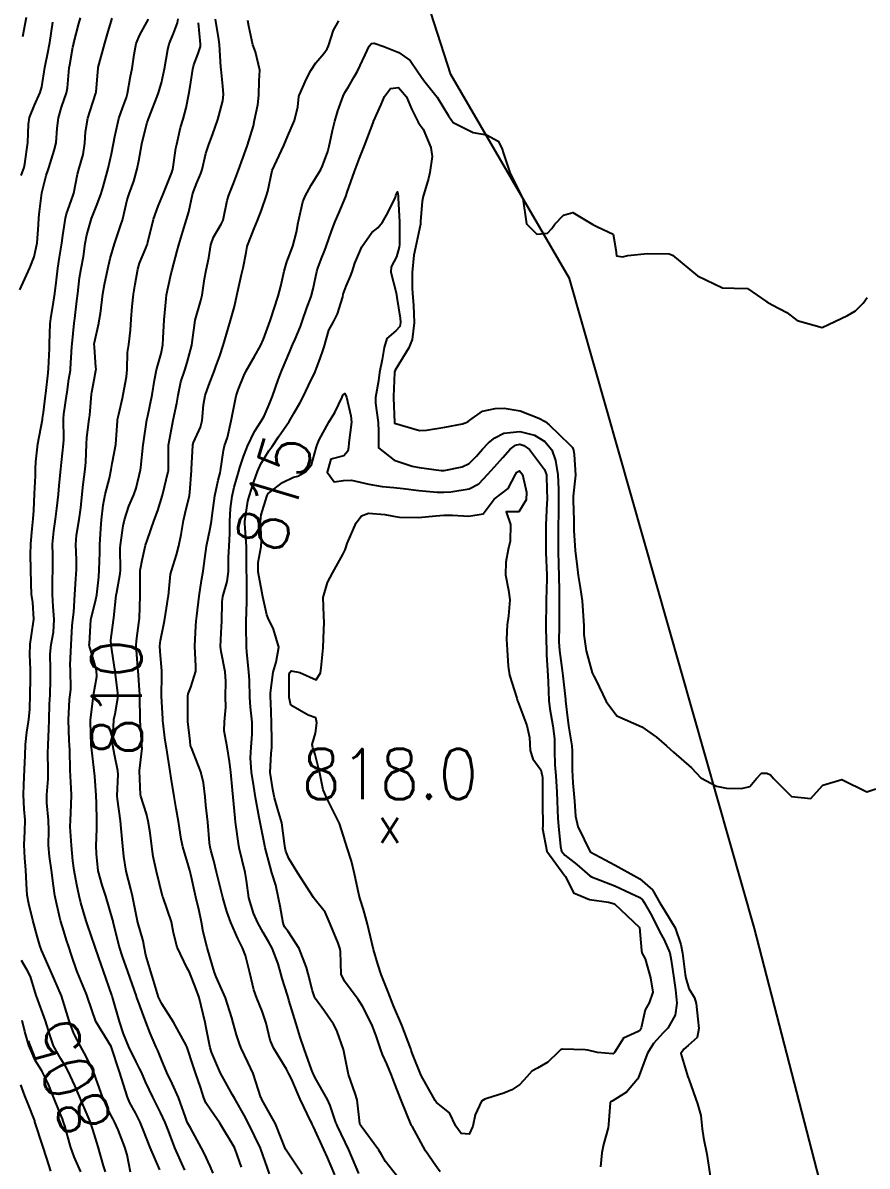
# Model space of a CAD drawing. Header units: metres. Extents: x 307586 to 320046, y 7427249 to 7434250.
# Drawn here: x 319300.3 to 319367.6, y 7427886.4 to 7427977.6 of the extents above; entities that cross this region are included whole.
import ezdxf
from ezdxf.enums import TextEntityAlignment as Align

# ---------------------------------------------------------------- set-up
doc = ezdxf.new("R2010")
doc.units = ezdxf.units.M
doc.header["$MEASUREMENT"] = 0
for name, color, linetype in [('Cotas', 45, 'Continuous'), ('Curvas de Nivel 1m', 11, 'Continuous'), ('Curvas de Nivel 5m', 15, 'Continuous'), ('Pontos Cotados', 45, 'Continuous'), ('Vias Secundárias', 230, 'Continuous')]:
    doc.layers.add(name, color=color, linetype=linetype)
doc.styles.add('Style-STANDARD', font='STANDARD.shx')

# ---------------------------------------------------------------- blocks, each defined once
blk = doc.blocks.new('ELVTXT_193')
at = {"layer": 'Pontos Cotados', "linetype": 'Continuous', "style": 'Style-STANDARD'}
for s, height, p in [('818.0', 4, (0, 4)), ('x', 3, (0, 0))]:
    blk.add_text(s, height=height, dxfattribs=at).set_placement(p, align=Align.MIDDLE_CENTER)

msp = doc.modelspace()

# ---------------------------------------------------------------- linework, layer by layer
at = {"layer": 'Curvas de Nivel 1m', "flags": 128}
for points, elevation in [([(319300.197, 7427965.389), (319300.421, 7427966.017), (319300.498, 7427966.307), (319300.732, 7427968.012), (319300.789, 7427969.467), (319300.861, 7427970.011), (319301.258, 7427971), (319301.707, 7427971.998), (319301.831, 7427972.445), (319302.076, 7427973.993), (319302.315, 7427975.172), (319302.464, 7427975.846), (319302.487, 7427975.988), (319302.707, 7427977.618)], 804), ([(319300.327, 7427976.46), (319300.617, 7427978.016)], 803), ([(319308.921, 7427885.895), (319308.635, 7427887.278), (319308.463, 7427887.902), (319307.918, 7427889.276), (319307.635, 7427889.915), (319307.52, 7427890.141), (319307.299, 7427890.569), (319306.687, 7427891.926), (319306.308, 7427892.951), (319305.96, 7427893.934), (319305.355, 7427895.191), (319305.089, 7427895.673), (319304.929, 7427895.947), (319304.385, 7427896.967), (319304.011, 7427897.961), (319303.413, 7427899.97), (319302.543, 7427901.979), (319301.826, 7427903.618), (319301.686, 7427903.988), (319301.47, 7427904.727), (319301.192, 7427905.708), (319301.114, 7427905.996), (319300.796, 7427907.3), (319300.665, 7427908.003), (319300.615, 7427908.905), (319300.569, 7427910.004), (319300.481, 7427910.945), (319300.428, 7427912.007), (319300.474, 7427913.102), (319300.5, 7427914.006), (319300.437, 7427914.853), (319300.381, 7427916.008), (319300.399, 7427916.797), (319300.447, 7427918.008), (319300.505, 7427919.142), (319300.549, 7427920.007), (319300.651, 7427920.993), (319300.798, 7427922.003), (319300.873, 7427922.814), (319300.921, 7427924.002), (319300.946, 7427925.232), (319300.934, 7427926.002), (319300.889, 7427927.157), (319300.911, 7427928.002), (319301.024, 7427928.731), (319301.214, 7427929.998), (319301.12, 7427931.333), (319301.029, 7427932.001), (319300.981, 7427932.826), (319300.951, 7427934.003), (319300.938, 7427935.108), (319300.967, 7427936.003), (319301.064, 7427937.211), (319301.139, 7427938.001), (319301.199, 7427938.674), (319301.267, 7427939.999), (319301.332, 7427941.423), (319301.345, 7427941.999), (319301.362, 7427942.558), (319301.526, 7427943.996), (319301.885, 7427945.914), (319301.897, 7427945.991), (319301.968, 7427946.482), (319302.143, 7427947.827), (319302.163, 7427947.988), (319302.348, 7427949.646), (319302.375, 7427949.986), (319302.442, 7427951.573), (319302.452, 7427951.986), (319302.501, 7427953.541), (319302.545, 7427953.985), (319302.772, 7427955.287), (319302.873, 7427955.982), (319303.003, 7427957.072), (319303.107, 7427957.98), (319303.239, 7427958.856), (319303.431, 7427959.977), (319303.524, 7427960.591), (319303.723, 7427961.974), (319303.802, 7427962.33), (319304.174, 7427963.347), (319304.342, 7427963.807), (319304.387, 7427963.968), (319304.684, 7427965.479), (319304.81, 7427965.964), (319305.124, 7427967.05), (319305.27, 7427967.96), (319305.329, 7427968.866), (319305.507, 7427969.957), (319305.683, 7427970.531), (319306.143, 7427971.951), (319306.163, 7427972.062), (319306.298, 7427973.629), (319306.329, 7427973.923), (319306.329, 7427973.95), (319306.337, 7427973.984), (319306.86, 7427975.942), (319307.07, 7427976.679), (319307.451, 7427977.933)], 806), ([(319311.245, 7427886.089), (319310.484, 7427887.878), (319309.948, 7427889.218), (319309.673, 7427889.886), (319309.3, 7427890.634), (319308.856, 7427891.445), (319308.658, 7427891.9), (319308.347, 7427892.885), (319308.022, 7427893.913), (319307.363, 7427895.92), (319306.142, 7427897.932), (319305.493, 7427899.858), (319305.468, 7427899.939), (319305.414, 7427900.093), (319304.866, 7427901.387), (319304.633, 7427901.952), (319304.201, 7427903.209), (319303.954, 7427903.963), (319303.832, 7427904.33), (319303.478, 7427905.481), (319303.331, 7427905.972), (319303.271, 7427906.186), (319302.869, 7427907.976), (319302.764, 7427908.728), (319302.614, 7427909.979), (319302.453, 7427911.071), (319302.382, 7427911.982), (319302.397, 7427913.155), (319302.363, 7427913.982), (319302.226, 7427915.354), (319302.23, 7427915.984), (319302.338, 7427917.261), (319302.347, 7427917.983), (319302.331, 7427919.294), (319302.348, 7427919.983), (319302.409, 7427921.239), (319302.418, 7427921.983), (319302.457, 7427923.217), (319302.496, 7427923.982), (319302.53, 7427925.166), (319302.519, 7427925.982), (319302.499, 7427927.218), (319302.581, 7427927.982), (319302.767, 7427928.971), (319302.82, 7427929.98), (319302.755, 7427931.008), (319302.703, 7427931.981), (319302.703, 7427933.087), (319302.724, 7427933.981), (319302.713, 7427935.103), (319302.7, 7427935.981), (319302.786, 7427937.048), (319302.919, 7427937.979), (319303.025, 7427938.829), (319303.159, 7427939.977), (319303.226, 7427940.65), (319303.344, 7427941.976), (319303.398, 7427942.498), (319303.574, 7427943.974), (319303.593, 7427944.327), (319303.581, 7427945.974), (319303.602, 7427946.339), (319303.829, 7427947.972), (319303.85, 7427948.107), (319304.001, 7427949.15), (319304.116, 7427949.865), (319304.127, 7427949.969), (319304.244, 7427951.754), (319304.259, 7427951.968), (319304.426, 7427953.598), (319304.469, 7427953.966), (319304.644, 7427955.398), (319304.699, 7427955.964), (319304.839, 7427957.219), (319304.972, 7427957.961), (319305.157, 7427958.92), (319305.308, 7427959.958), (319305.438, 7427960.659), (319305.806, 7427961.953), (319305.894, 7427962.215), (319306.167, 7427962.885), (319306.478, 7427963.646), (319306.575, 7427963.944), (319306.723, 7427964.477), (319307.121, 7427965.936), (319307.399, 7427967.117), (319307.558, 7427967.93), (319307.661, 7427968.499), (319307.989, 7427969.924), (319308.261, 7427970.742), (319308.591, 7427971.595), (319308.672, 7427971.916), (319308.92, 7427973.288), (319309.045, 7427973.913), (319309.202, 7427975.024), (319309.366, 7427975.91), (319309.647, 7427976.59), (319310.342, 7427977.845)], 807), ([(319313.245, 7427886.059), (319312.455, 7427887.858), (319311.945, 7427889.202), (319311.679, 7427889.866), (319311.301, 7427890.656), (319310.686, 7427891.876), (319310.116, 7427893.104), (319309.779, 7427893.893), (319309.636, 7427894.186), (319309.351, 7427894.714), (319308.783, 7427895.906), (319308.358, 7427896.925), (319308.028, 7427897.914), (319307.469, 7427899.862), (319307.452, 7427899.92), (319307.414, 7427900.033), (319306.758, 7427901.927), (319306.381, 7427902.999), (319306.054, 7427903.934), (319305.48, 7427905.639), (319305.406, 7427905.865), (319305.379, 7427905.942), (319304.943, 7427907.394), (319304.815, 7427907.95), (319304.64, 7427908.829), (319304.42, 7427909.957), (319304.321, 7427910.739), (319304.207, 7427911.96), (319304.105, 7427913.432), (319304.116, 7427913.962), (319304.149, 7427914.522), (319304.2, 7427915.961), (319304.179, 7427916.532), (319304.109, 7427917.963), (319304.067, 7427919.544), (319304.045, 7427919.964), (319304.016, 7427920.324), (319303.957, 7427921.966), (319304.054, 7427923.608), (319304.102, 7427923.964), (319304.153, 7427924.409), (319304.113, 7427925.964), (319304.101, 7427926.339), (319304.17, 7427927.964), (319304.267, 7427929.461), (319304.318, 7427929.962), (319304.386, 7427930.568), (319304.461, 7427931.96), (319304.55, 7427933.22), (319304.608, 7427933.958), (319304.607, 7427934.735), (319304.549, 7427935.959), (319304.604, 7427936.712), (319304.826, 7427937.956), (319304.958, 7427938.873), (319305.048, 7427939.958), (319305.129, 7427940.73), (319305.306, 7427941.956), (319305.359, 7427942.518), (319305.39, 7427943.956), (319305.416, 7427944.488), (319305.612, 7427945.954), (319305.655, 7427946.264), (319305.811, 7427947.952), (319305.829, 7427948.108), (319306, 7427949.088), (319306.139, 7427949.82), (319306.16, 7427949.948), (319306.157, 7427950.09), (319306.03, 7427951.697), (319306.015, 7427951.95), (319306.016, 7427951.967), (319306.035, 7427952.064), (319306.39, 7427953.613), (319306.449, 7427953.944), (319306.51, 7427954.386), (319306.7, 7427955.941), (319306.835, 7427956.683), (319307.107, 7427957.935), (319307.29, 7427958.757), (319307.625, 7427959.928), (319308.148, 7427961.443), (319308.266, 7427961.805), (319308.294, 7427961.919), (319308.647, 7427963.444), (319308.804, 7427963.914), (319309.167, 7427964.936), (319309.432, 7427965.908), (319309.565, 7427966.551), (319309.809, 7427967.904), (319309.881, 7427968.251), (319310.248, 7427969.598), (319310.32, 7427969.83), (319310.342, 7427969.899), (319310.39, 7427970.034), (319311.103, 7427971.888), (319311.391, 7427972.779), (319311.624, 7427973.88), (319311.875, 7427975.434), (319311.986, 7427975.875), (319312.331, 7427976.711), (319312.663, 7427977.543), (319312.718, 7427977.866)], 808), ([(319315.502, 7427885.817), (319315.249, 7427886.396), (319314.8, 7427887.369), (319314.565, 7427887.83), (319313.691, 7427889.44), (319313.466, 7427889.847), (319313.413, 7427889.967), (319313.297, 7427890.289), (319312.73, 7427891.856), (319312.226, 7427892.965), (319311.799, 7427893.865), (319311.354, 7427894.938), (319311.085, 7427895.599), (319310.956, 7427895.876), (319310.472, 7427896.982), (319310.128, 7427897.889), (319309.412, 7427899.843), (319309.393, 7427899.9), (319309.383, 7427899.93), (319308.701, 7427901.907), (319308.264, 7427903.099), (319307.998, 7427903.915), (319307.534, 7427905.868), (319307.522, 7427905.92), (319307.485, 7427906.081), (319306.949, 7427907.926), (319306.647, 7427908.798), (319306.343, 7427909.932), (319306.197, 7427911.283), (319306.185, 7427911.934), (319306.225, 7427913.281), (319306.231, 7427913.934), (319306.207, 7427915.324), (319306.175, 7427915.934), (319306.058, 7427917.496), (319306.026, 7427917.936), (319305.801, 7427919.788), (319305.785, 7427919.939), (319305.73, 7427921.882), (319305.728, 7427921.939), (319305.928, 7427923.709), (319305.967, 7427923.937), (319306.232, 7427925.421), (319306.19, 7427925.935), (319305.739, 7427927.503), (319305.634, 7427927.833), (319305.626, 7427927.942), (319305.632, 7427928.055), (319305.754, 7427929.94), (319305.774, 7427930.067), (319306.154, 7427931.571), (319306.214, 7427931.936), (319306.373, 7427933.376), (319306.424, 7427933.934), (319306.452, 7427935.318), (319306.467, 7427935.934), (319306.548, 7427937.241), (319306.605, 7427937.933), (319306.727, 7427939.091), (319306.893, 7427939.935), (319307.228, 7427941.252), (319307.356, 7427941.928), (319307.44, 7427942.407), (319307.728, 7427943.923), (319307.863, 7427945.823), (319307.874, 7427945.921), (319307.967, 7427946.356), (319308.266, 7427947.631), (319308.337, 7427947.916), (319308.601, 7427949.317), (319308.64, 7427949.914), (319308.683, 7427951.257), (319308.776, 7427951.913), (319308.918, 7427953.044), (319308.952, 7427953.911), (319309.046, 7427954.937), (319309.162, 7427955.909), (319309.274, 7427956.725), (319309.493, 7427957.906), (319309.631, 7427958.384), (319310.128, 7427959.576), (319310.225, 7427959.806), (319310.257, 7427959.898), (319310.296, 7427960.059), (319310.757, 7427961.891), (319311.122, 7427962.932), (319311.512, 7427963.88), (319312.2, 7427965.607), (319312.27, 7427965.801), (319312.288, 7427965.869), (319312.537, 7427967.55), (319312.592, 7427967.866), (319312.908, 7427969.198), (319313.098, 7427969.862), (319313.343, 7427970.779), (319313.573, 7427971.857), (319313.674, 7427972.464), (319313.875, 7427973.854), (319313.963, 7427974.197), (319314.316, 7427975.112), (319314.493, 7427975.676), (319314.504, 7427975.848), (319314.34, 7427977.564)], 809), ([(319320.006, 7427885.762), (319319.303, 7427887.729), (319319.284, 7427887.77), (319319.264, 7427887.812), (319318.313, 7427889.785), (319317.963, 7427890.454), (319317.311, 7427891.629), (319317.212, 7427891.801), (319317.036, 7427892.084), (319316.099, 7427893.812), (319315.36, 7427895.481), (319315.279, 7427895.738), (319315.261, 7427895.822), (319314.955, 7427897.403), (319314.855, 7427897.828), (319314.71, 7427898.514), (319314.382, 7427899.835), (319314.127, 7427900.546), (319313.602, 7427901.847), (319313.438, 7427902.186), (319312.623, 7427903.858), (319312.34, 7427904.996), (319312.17, 7427905.863), (319311.502, 7427907.802), (319311.485, 7427907.853), (319311.478, 7427907.87), (319311.467, 7427907.907), (319310.989, 7427909.878), (319310.727, 7427911.065), (319310.62, 7427911.884), (319310.491, 7427912.964), (319310.326, 7427913.889), (319310.176, 7427914.479), (319309.724, 7427915.898), (319309.703, 7427915.998), (319309.623, 7427917.9), (319309.828, 7427919.719), (319309.825, 7427919.897), (319309.809, 7427920.052), (319309.673, 7427921.9), (319309.647, 7427923.901), (319309.647, 7427923.957), (319309.523, 7427925.902), (319309.5, 7427926.127), (319309.362, 7427927.904), (319309.377, 7427928.275), (319309.605, 7427929.902), (319309.617, 7427930.059), (319309.684, 7427931.901), (319309.691, 7427932.005), (319309.694, 7427933.901), (319309.702, 7427934.023), (319309.831, 7427934.715), (319310.118, 7427935.896), (319310.229, 7427936.277), (319310.81, 7427937.886), (319311.092, 7427938.665), (319311.455, 7427939.877), (319311.912, 7427941.768), (319311.93, 7427941.853), (319311.932, 7427941.87), (319311.943, 7427943.87), (319312.249, 7427945.578), (319312.311, 7427945.867), (319312.601, 7427947.239), (319312.699, 7427947.863), (319312.935, 7427948.925), (319313.233, 7427949.858), (319313.419, 7427950.456), (319313.789, 7427951.852), (319313.831, 7427952.057), (319314.063, 7427953.85), (319314.521, 7427955.403), (319314.613, 7427955.845), (319314.804, 7427957.134), (319314.949, 7427957.842), (319315.147, 7427958.81), (319315.32, 7427959.838), (319315.526, 7427960.45), (319316.15, 7427961.493), (319316.293, 7427961.828), (319316.626, 7427963.373), (319316.759, 7427963.821), (319317.116, 7427964.74), (319317.529, 7427965.81), (319318.222, 7427967.719), (319318.244, 7427967.779), (319318.25, 7427967.8), (319318.715, 7427969.327), (319318.808, 7427969.794), (319319.052, 7427971.006), (319319.135, 7427971.791), (319319.159, 7427972.922), (319319.233, 7427973.791), (319318.869, 7427975.243), (319318.651, 7427975.797), (319318.338, 7427977.275), (319318.278, 7427977.736)], 811), ([(319322.595, 7427885.736), (319321.263, 7427887.75), (319320.462, 7427889.758), (319319.39, 7427891.691), (319319.349, 7427891.77), (319319.314, 7427891.867), (319318.679, 7427893.78), (319318.257, 7427894.691), (319317.722, 7427895.795), (319317.624, 7427896.056), (319317.373, 7427896.858), (319317.092, 7427897.803), (319316.988, 7427898.205), (319316.496, 7427899.809), (319315.751, 7427901.495), (319315.611, 7427901.818), (319315.441, 7427902.353), (319315.021, 7427903.827), (319314.715, 7427905.071), (319314.58, 7427905.834), (319314.397, 7427906.741), (319314.113, 7427907.841), (319313.726, 7427909.651), (319313.68, 7427909.848), (319313.649, 7427909.963), (319313.538, 7427910.331), (319313.087, 7427911.855), (319312.957, 7427912.461), (319312.736, 7427913.858), (319312.559, 7427914.895), (319312.398, 7427915.862), (319312.159, 7427917.323), (319312.069, 7427917.866), (319311.779, 7427919.741), (319311.756, 7427919.869), (319311.66, 7427920.544), (319311.508, 7427921.709), (319311.495, 7427921.873), (319311.481, 7427922.068), (319311.375, 7427923.875), (319311.403, 7427925.558), (319311.402, 7427925.875), (319311.278, 7427927.417), (319311.261, 7427927.877), (319311.312, 7427928.314), (319311.615, 7427929.872), (319311.783, 7427930.883), (319311.91, 7427931.75), (319311.932, 7427931.869), (319312.108, 7427933.578), (319312.17, 7427933.867), (319312.572, 7427935.126), (319312.774, 7427935.861), (319312.954, 7427936.757), (319313.14, 7427937.857), (319313.267, 7427938.461), (319313.611, 7427939.853), (319313.651, 7427940.097), (319313.779, 7427941.851), (319313.786, 7427941.98), (319313.868, 7427943.851), (319313.88, 7427943.914), (319313.945, 7427944.082), (319314.485, 7427945.318), (319314.612, 7427945.844), (319314.725, 7427947.093), (319314.872, 7427947.841), (319315.166, 7427948.667), (319315.598, 7427949.834), (319315.704, 7427950.145), (319316.025, 7427951.013), (319316.294, 7427951.826), (319316.686, 7427953.188), (319316.888, 7427953.818), (319317.195, 7427954.934), (319317.397, 7427955.81), (319317.768, 7427957.473), (319317.845, 7427957.804), (319317.89, 7427958.019), (319318.124, 7427959.237), (319318.217, 7427959.714), (319318.245, 7427959.799), (319318.78, 7427961.161), (319319.028, 7427961.791), (319319.345, 7427962.609), (319319.752, 7427963.784), (319319.847, 7427964.123), (319320.203, 7427965.78), (319321.126, 7427967.766), (319321.46, 7427968.536), (319321.998, 7427969.754), (319322.264, 7427970.854), (319322.334, 7427971.687), (319322.351, 7427971.749), (319322.955, 7427973.082), (319323.291, 7427973.74), (319323.679, 7427974.367), (319324.317, 7427975.102), (319324.58, 7427975.467), (319324.691, 7427975.726), (319325.104, 7427976.96), (319325.52, 7427977.718)], 812), ([(319325.192, 7427885.701), (319324.616, 7427887.069), (319324.333, 7427887.714), (319323.496, 7427889.521), (319323.394, 7427889.728), (319323.366, 7427889.801), (319323.295, 7427889.96), (319322.44, 7427891.739), (319321.735, 7427893.348), (319321.546, 7427893.748), (319321.346, 7427894.108), (319320.332, 7427895.76), (319320.051, 7427896.444), (319319.721, 7427897.775), (319319.397, 7427898.746), (319318.977, 7427899.784), (319318.748, 7427900.458), (319318.42, 7427901.79), (319318.072, 7427903.176), (319317.837, 7427903.796), (319317.47, 7427904.552), (319316.904, 7427905.806), (319316.597, 7427906.704), (319316.272, 7427907.812), (319315.841, 7427909.504), (319315.768, 7427909.818), (319315.542, 7427910.732), (319315.316, 7427911.589), (319315.262, 7427911.824), (319315.213, 7427912.17), (319315.066, 7427913.828), (319314.926, 7427915.159), (319314.855, 7427915.831), (319314.735, 7427916.954), (319314.508, 7427917.837), (319313.766, 7427919.734), (319313.722, 7427919.849), (319313.706, 7427919.902), (319313.657, 7427920.267), (319313.488, 7427921.852), (319313.476, 7427922.052), (319313.479, 7427923.852), (319313.509, 7427924.048), (319313.71, 7427924.576), (319314.107, 7427925.844), (319314.123, 7427926.24), (319314.042, 7427927.846), (319314.131, 7427929.481), (319314.156, 7427929.844), (319314.193, 7427930.259), (319314.379, 7427931.841), (319314.56, 7427933.091), (319314.695, 7427933.837), (319314.825, 7427934.827), (319314.979, 7427935.833), (319315.27, 7427937.242), (319315.379, 7427937.827), (319315.434, 7427938.262), (319315.625, 7427939.824), (319315.906, 7427941.079), (319316.061, 7427941.669), (319316.088, 7427941.818), (319316.322, 7427943.44), (319316.415, 7427943.823), (319316.631, 7427944.501), (319316.94, 7427945.815), (319317.18, 7427947.017), (319317.339, 7427947.81), (319317.496, 7427948.302), (319318.009, 7427949.533), (319318.095, 7427949.715), (319318.135, 7427949.799), (319318.817, 7427951.001), (319319.264, 7427951.788), (319319.507, 7427952.319), (319320.036, 7427953.78), (319320.039, 7427953.804), (319320.064, 7427953.871), (319320.674, 7427955.771), (319320.89, 7427956.567), (319321.161, 7427957.764), (319321.372, 7427958.503), (319321.844, 7427959.754), (319322.144, 7427960.868), (319322.269, 7427961.632), (319322.292, 7427961.749), (319322.652, 7427963.269), (319322.831, 7427963.744), (319323.316, 7427964.614), (319324.001, 7427965.732), (319324.076, 7427965.859), (319324.209, 7427966.14), (319324.65, 7427967.303), (319324.755, 7427967.725), (319325.006, 7427968.962), (319325.211, 7427969.72), (319325.452, 7427970.527), (319325.86, 7427971.714), (319326, 7427971.99), (319326.284, 7427972.449), (319326.757, 7427973.242), (319326.997, 7427973.7), (319327.62, 7427974.994), (319327.948, 7427975.686), (319328.116, 7427975.893), (319328.327, 7427975.921), (319329.118, 7427975.672), (319330.318, 7427975.196), (319331.219, 7427974.553), (319331.825, 7427973.637), (319332.293, 7427972.964), (319333.365, 7427971.619), (319334.258, 7427970.142), (319334.626, 7427969.606), (319336.245, 7427968.812), (319337.286, 7427968.617), (319338.238, 7427968.116), (319338.524, 7427967.557), (319338.651, 7427967.131), (319339.189, 7427965.55), (319340.183, 7427963.54), (319340.488, 7427961.535), (319341.311, 7427960.689), (319342.146, 7427960.789), (319342.493, 7427961.163), (319342.749, 7427961.504), (319343.432, 7427962.229), (319344.167, 7427962.423), (319345.776, 7427961.474), (319346.151, 7427961.298), (319347.403, 7427960.708), (319347.604, 7427959.448), (319347.661, 7427958.98), (319348.128, 7427958.905), (319348.571, 7427958.993), (319350.13, 7427959.15), (319351.863, 7427959.127), (319352.129, 7427959.025), (319354.113, 7427957.37), (319356.099, 7427956.417), (319357.043, 7427956.392), (319358.099, 7427956.375), (319359.654, 7427955.304), (319360.081, 7427955.06), (319361.244, 7427954.452), (319362.068, 7427953.827), (319364.063, 7427953.25), (319366.073, 7427954.223), (319366.709, 7427954.581), (319367.332, 7427955.208), (319367.657, 7427955.639)], 813), ([(319327.113, 7427885.812), (319326.326, 7427887.689), (319325.418, 7427889.571), (319325.355, 7427889.699), (319325.295, 7427889.874), (319324.835, 7427891.234), (319324.621, 7427891.71), (319323.641, 7427893.422), (319323.488, 7427893.728), (319323.448, 7427893.832), (319323.347, 7427894.096), (319322.759, 7427895.736), (319322.448, 7427896.663), (319322.109, 7427897.743), (319321.538, 7427899.622), (319321.499, 7427899.749), (319321.416, 7427900.017), (319321.011, 7427901.339), (319320.895, 7427901.758), (319320.684, 7427902.522), (319320.215, 7427903.769), (319319.949, 7427904.254), (319319.475, 7427905.014), (319319.055, 7427905.784), (319318.715, 7427906.564), (319318.356, 7427907.791), (319318.151, 7427909.166), (319318.062, 7427909.795), (319317.582, 7427911.77), (319317.576, 7427911.8), (319317.555, 7427911.929), (319317.284, 7427913.803), (319317.247, 7427914.143), (319317.094, 7427915.805), (319317.049, 7427916.365), (319316.898, 7427917.807), (319316.793, 7427918.651), (319316.606, 7427919.81), (319316.383, 7427921.096), (319316.399, 7427921.813), (319316.522, 7427922.98), (319316.496, 7427923.812), (319316.503, 7427925.024), (319316.459, 7427925.813), (319316.137, 7427927.418), (319316.096, 7427927.816), (319316.171, 7427929.411), (319316.184, 7427929.816), (319316.207, 7427931.397), (319316.277, 7427931.815), (319316.622, 7427933.001), (319316.724, 7427933.811), (319316.734, 7427934.911), (319316.769, 7427935.811), (319316.839, 7427936.824), (319316.841, 7427937.81), (319316.872, 7427938.816), (319317.01, 7427939.809), (319317.18, 7427940.527), (319317.55, 7427941.804), (319317.632, 7427942.089), (319317.931, 7427942.986), (319318.151, 7427943.587), (319318.234, 7427943.797), (319318.79, 7427944.956), (319319.324, 7427945.786), (319319.558, 7427946.193), (319319.976, 7427947.126), (319320.228, 7427947.776), (319320.684, 7427949.089), (319320.943, 7427949.766), (319321.605, 7427951.333), (319321.785, 7427951.754), (319321.86, 7427951.928), (319322.042, 7427952.328), (319322.467, 7427953.336), (319322.6, 7427953.745), (319322.977, 7427954.837), (319323.312, 7427955.738), (319323.477, 7427956.348), (319323.762, 7427957.733), (319323.842, 7427957.998), (319324.118, 7427958.715), (319324.418, 7427959.439), (319324.522, 7427959.726), (319324.925, 7427960.942), (319325.234, 7427961.719), (319325.51, 7427962.369), (319326.066, 7427963.711), (319326.098, 7427963.796), (319326.186, 7427964.049), (319326.773, 7427965.701), (319327.166, 7427966.749), (319327.536, 7427967.69), (319328.252, 7427969.573), (319328.282, 7427969.65), (319328.294, 7427969.68), (319328.896, 7427971.044), (319329.175, 7427971.671), (319329.639, 7427972.31), (319330.284, 7427972.387), (319330.907, 7427971.65), (319331.325, 7427970.706), (319331.853, 7427969.636), (319332.018, 7427969.401), (319332.247, 7427969.061), (319332.869, 7427967.624), (319332.953, 7427966.891), (319332.771, 7427965.624), (319332.671, 7427965.153), (319332.215, 7427963.63), (319332.209, 7427963.603), (319332.178, 7427963.318), (319332.039, 7427961.747), (319332.036, 7427961.632), (319332.026, 7427961.506), (319331.621, 7427959.638), (319331.514, 7427959.027), (319331.38, 7427957.641), (319331.372, 7427956.362), (319331.433, 7427955.64), (319331.486, 7427955.048), (319331.531, 7427953.638), (319331.377, 7427952.305), (319331.095, 7427951.644), (319330.015, 7427949.848), (319329.964, 7427949.71), (319329.957, 7427949.661), (319329.888, 7427947.767), (319329.89, 7427947.661), (319329.95, 7427945.673), (319329.963, 7427945.64), (319331.496, 7427945.175), (319331.957, 7427945.043), (319332.51, 7427945.072), (319333.96, 7427945.303), (319335.374, 7427945.589), (319335.814, 7427945.733), (319335.967, 7427945.859), (319336.97, 7427946.584), (319337.982, 7427946.804), (319338.714, 7427946.82), (319339.979, 7427946.617), (319341.471, 7427946.017), (319341.967, 7427945.764), (319342.301, 7427945.507), (319343.947, 7427943.902), (319344.156, 7427943.698), (319344.245, 7427943.485), (319344.288, 7427943.134), (319344.384, 7427941.483), (319344.218, 7427939.807), (319344.195, 7427939.485), (319344.262, 7427937.87), (319344.268, 7427937.484), (319344.27, 7427937.081), (319344.37, 7427935.482), (319344.519, 7427934.168), (319344.613, 7427933.478), (319344.766, 7427932.519), (319344.912, 7427931.473), (319344.989, 7427930.676), (319345.045, 7427929.471), (319345.066, 7427928.771), (319345.24, 7427927.468), (319345.727, 7427925.727), (319345.84, 7427925.459), (319346.004, 7427925.174), (319346.842, 7427923.449), (319347.686, 7427922.283), (319349.673, 7427921.42), (319350.856, 7427920.594), (319351.658, 7427919.895), (319352.216, 7427919.384), (319353.641, 7427918.158), (319354.012, 7427917.74), (319354.388, 7427917.359), (319355.623, 7427916.691), (319356.434, 7427916.519), (319357.621, 7427916.508), (319358.282, 7427916.654), (319358.83, 7427917.308), (319359.217, 7427917.724), (319359.637, 7427917.734), (319359.94, 7427917.599), (319360.185, 7427917.292), (319361.612, 7427915.858), (319363.152, 7427915.712), (319363.617, 7427916.219), (319364.102, 7427916.766), (319365.633, 7427917.22), (319367.619, 7427916.247), (319368.329, 7427916.486)], 814), ([(319333.588, 7427885.946), (319333.251, 7427886.409), (319332.426, 7427887.618), (319331.356, 7427889.565), (319331.322, 7427889.63), (319331.294, 7427889.693), (319330.479, 7427891.638), (319329.963, 7427893.014), (319329.725, 7427893.646), (319329.352, 7427894.543), (319329.004, 7427895.3), (319328.875, 7427895.657), (319328.499, 7427896.788), (319328.141, 7427897.669), (319327.405, 7427899.156), (319327.075, 7427899.683), (319325.973, 7427901.149), (319325.719, 7427901.697), (319325.656, 7427903.502), (319325.626, 7427903.698), (319325.468, 7427904.167), (319325.02, 7427905.248), (319324.838, 7427905.71), (319324.421, 7427906.645), (319323.562, 7427907.729), (319323.504, 7427907.811), (319322.26, 7427909.743), (319321.545, 7427910.926), (319321.304, 7427911.507), (319321.237, 7427911.755), (319321.194, 7427912.12), (319320.982, 7427913.759), (319320.652, 7427914.823), (319320.404, 7427915.768), (319320.27, 7427916.431), (319320.048, 7427917.774), (319320.117, 7427919.301), (319320.174, 7427919.772), (319320.182, 7427920.296), (319320.154, 7427921.773), (319320.101, 7427923.37), (319320.073, 7427923.774), (319320.062, 7427924.131), (319320.277, 7427925.772), (319320.535, 7427926.572), (319320.739, 7427927.765), (319320.323, 7427929.213), (319320.058, 7427929.776), (319319.946, 7427929.949), (319319.779, 7427930.353), (319319.463, 7427931.783), (319319.384, 7427932.199), (319319.094, 7427933.787), (319319.088, 7427934.53), (319319.328, 7427935.785), (319319.357, 7427936.276), (319319.27, 7427937.786), (319319.334, 7427938.322), (319319.777, 7427939.781), (319319.81, 7427939.865), (319319.895, 7427940.021), (319321.041, 7427940.899), (319321.909, 7427941.316), (319322.239, 7427941.417), (319322.866, 7427941.74), (319323.351, 7427942.306), (319323.74, 7427943.732), (319323.784, 7427943.892), (319323.949, 7427944.289), (319324.722, 7427945.722), (319325.197, 7427946.491), (319325.781, 7427947.712), (319325.843, 7427947.853), (319325.987, 7427948.006), (319326.131, 7427947.708), (319326.48, 7427946.215), (319326.522, 7427945.702), (319326.316, 7427944.066), (319326.282, 7427943.697), (319326.246, 7427943.389), (319325.933, 7427943.013), (319324.887, 7427942.758), (319324.588, 7427941.72), (319325.144, 7427940.95), (319325.906, 7427941.051), (319326.523, 7427941.078), (319327.904, 7427940.779), (319328.979, 7427940.592), (319329.901, 7427940.497), (319330.661, 7427940.409), (319331.899, 7427940.265), (319333.373, 7427940.14), (319333.898, 7427940.122), (319334.444, 7427940.148), (319335.901, 7427940.39), (319336.686, 7427940.791), (319337.414, 7427941.565), (319337.638, 7427941.842), (319337.922, 7427942.148), (319338.602, 7427942.884), (319339.175, 7427943.548), (319339.6, 7427943.89), (319339.947, 7427943.947), (319340.268, 7427943.857), (319340.729, 7427943.528), (319341.919, 7427941.926), (319342.069, 7427941.508), (319342.089, 7427941.331), (319342.12, 7427939.508), (319342.118, 7427939.28), (319342.034, 7427937.508), (319342.031, 7427937.348), (319342.022, 7427935.508), (319342.028, 7427935.322), (319342.102, 7427933.507), (319342.104, 7427933.221), (319342.057, 7427931.507), (319342.052, 7427931.246), (319342.018, 7427929.508), (319342.018, 7427929.26), (319342.072, 7427927.507), (319342.087, 7427927.167), (319342.185, 7427925.505), (319342.206, 7427925.017), (319342.271, 7427923.504), (319342.347, 7427922.85), (319342.592, 7427921.501), (319342.708, 7427920.454), (319342.726, 7427919.499), (319342.754, 7427918.387), (319342.812, 7427917.498), (319342.903, 7427916.208), (319342.93, 7427915.497), (319342.984, 7427914.101), (319343.024, 7427913.496), (319343.184, 7427911.868), (319343.284, 7427911.493), (319343.55, 7427911.173), (319344.507, 7427910.44), (319345.534, 7427909.545), (319345.678, 7427909.459), (319347.526, 7427908.736), (319348.787, 7427908.16), (319349.517, 7427907.796), (319349.725, 7427907.626), (319349.864, 7427907.415), (319350.377, 7427906.529), (319350.943, 7427905.398), (319351.118, 7427905.033), (319351.473, 7427904.425), (319351.902, 7427903.386), (319352.018, 7427902.821), (319352.229, 7427901.382), (319352.371, 7427900.433), (319352.466, 7427899.379), (319352.346, 7427898.439), (319351.749, 7427897.386), (319351.575, 7427897.203), (319351.387, 7427897.024), (319350.608, 7427896.164), (319350.143, 7427895.402), (319349.921, 7427894.84), (319349.375, 7427893.41), (319349.366, 7427893.387), (319349.342, 7427893.325), (319348.47, 7427892.279), (319347.315, 7427891.579), (319347.222, 7427891.533), (319347.148, 7427891.442), (319347.032, 7427889.706), (319346.993, 7427889.443), (319346.624, 7427888.103), (319346.504, 7427887.448), (319346.373, 7427886.332)], 816), ([(319304.941, 7427885.945), (319304.43, 7427887.128), (319304.123, 7427887.957), (319303.663, 7427889.589), (319303.547, 7427889.966), (319303.477, 7427890.149), (319303.299, 7427890.58), (319302.737, 7427891.976), (319302.336, 7427892.966), (319301.84, 7427893.985), (319301.345, 7427894.795), (319300.791, 7427895.999), (319300.496, 7427897.125), (319300.271, 7427898.007)], 804), ([(319302.547, 7427885.977), (319302.231, 7427887.002), (319301.915, 7427887.983), (319301.292, 7427889.928), (319301.27, 7427889.99), (319300.72, 7427891.409), (319300.485, 7427892.002), (319300.178, 7427892.864)], 803)]:
    msp.add_lwpolyline(points, dxfattribs=dict(at, elevation=elevation))
at = {"layer": 'Curvas de Nivel 1m', "elevation": 817, "flags": 128}
msp.add_lwpolyline([(319339.721, 7427941.737), (319339.917, 7427941.82), (319340.162, 7427941.536), (319340.494, 7427940.126), (319340.46, 7427939.531), (319339.883, 7427938.565), (319338.866, 7427938.567), (319339.202, 7427937.547), (319339.183, 7427936.217), (319339.028, 7427935.548), (319338.837, 7427934.546), (319338.798, 7427933.55), (319339.041, 7427932.311), (319339.15, 7427931.546), (319339.054, 7427930.274), (319338.949, 7427929.548), (319338.892, 7427928.418), (319338.946, 7427927.548), (319339.031, 7427926.249), (319339.141, 7427925.546), (319339.704, 7427923.697), (319339.732, 7427923.568), (319339.743, 7427923.539), (319339.791, 7427923.45), (319340.505, 7427921.528), (319340.713, 7427920.574), (319340.785, 7427919.523), (319340.985, 7427918.859), (319341.638, 7427917.997), (319341.74, 7427917.509), (319341.747, 7427917.393), (319341.768, 7427915.508), (319341.768, 7427915.341), (319341.779, 7427913.508), (319341.773, 7427913.315), (319342.112, 7427911.504), (319343.533, 7427909.544), (319343.562, 7427909.518), (319343.581, 7427909.489), (319344.23, 7427908.189), (319345.515, 7427907.649), (319347.035, 7427907.445), (319347.511, 7427907.298), (319349.483, 7427905.42), (319349.642, 7427903.585), (319349.692, 7427903.408), (319349.946, 7427902.914), (319350.373, 7427901.401), (319350.57, 7427900.25), (319350.269, 7427899.401), (319349.959, 7427898.853), (319349.623, 7427897.408), (319349.554, 7427897.245), (319349.388, 7427897.115), (319348.207, 7427896.601), (319347.499, 7427895.438), (319347.362, 7427895.334), (319346.151, 7427895.452), (319345.365, 7427895.632), (319345.17, 7427895.659), (319343.366, 7427895.718), (319343.197, 7427895.66), (319343.046, 7427895.493), (319342.177, 7427894.68), (319341.35, 7427894.199), (319340.913, 7427893.948), (319340.508, 7427893.518), (319339.963, 7427892.894), (319339.327, 7427892.478), (319338.664, 7427892.198), (319337.316, 7427891.771), (319337.154, 7427891.723), (319336.885, 7427891.564), (319336.385, 7427890.486), (319336.203, 7427889.571), (319335.913, 7427888.944), (319335.284, 7427888.983), (319334.862, 7427889.586), (319334.344, 7427890.635), (319333.312, 7427891.469), (319333.209, 7427891.611), (319333.076, 7427891.853), (319332.086, 7427893.623), (319331.361, 7427895.403), (319331.293, 7427895.631), (319331.26, 7427895.735), (319330.543, 7427897.638), (319329.884, 7427899.175), (319329.698, 7427899.656), (319329.623, 7427899.865), (319329.42, 7427900.33), (319328.896, 7427901.665), (319328.626, 7427902.487), (319328.287, 7427903.672), (319327.919, 7427905.236), (319327.814, 7427905.677), (319327.495, 7427906.847), (319327.232, 7427907.683), (319327.11, 7427908.083), (319326.771, 7427909.688), (319326.53, 7427910.704), (319326.217, 7427911.693), (319325.583, 7427913.7), (319324.916, 7427915.031), (319324.554, 7427915.716), (319324.281, 7427916.391), (319323.994, 7427917.724), (319323.645, 7427919.199), (319323.449, 7427919.732), (319323.387, 7427920.001), (319323.665, 7427920.905), (319323.759, 7427921.729), (319323.679, 7427922.125), (319323.068, 7427922.35), (319321.694, 7427923.142), (319321.572, 7427923.752), (319321.57, 7427925.601), (319321.603, 7427925.752), (319321.724, 7427925.87), (319322.4, 7427925.743), (319323.717, 7427925.172), (319324.052, 7427925.725), (319324.123, 7427926.12), (319324.265, 7427927.722), (319324.335, 7427929.151), (319324.349, 7427929.721), (319324.323, 7427930.267), (319324.275, 7427931.723), (319324.615, 7427932.914), (319325.031, 7427933.712), (319325.838, 7427935.164), (319326.018, 7427935.521), (319326.078, 7427935.698), (319326.198, 7427936.048), (319326.914, 7427937.689), (319327.321, 7427938.235), (319327.874, 7427938.446), (319329.199, 7427938.341), (319329.871, 7427938.213), (319330.363, 7427938.145), (319331.878, 7427938.111), (319333.25, 7427938.246), (319333.88, 7427938.286), (319334.574, 7427938.293), (319335.879, 7427938.228), (319337.038, 7427938.412), (319337.893, 7427939.56), (319339.021, 7427940.43), (319339.604, 7427941.543)], close=True, dxfattribs=at)
at = {"layer": 'Curvas de Nivel 5m', "flags": 128}
for points, elevation in [([(319300.085, 7427956.25), (319300.888, 7427958.008), (319301.235, 7427958.884), (319301.477, 7427960), (319301.583, 7427961.435), (319301.609, 7427961.998), (319301.648, 7427962.511), (319301.849, 7427963.995), (319302.197, 7427965.374), (319302.354, 7427965.836), (319302.403, 7427965.988), (319302.832, 7427967.369), (319302.981, 7427967.982), (319303.074, 7427969.148), (319303.158, 7427969.981), (319303.407, 7427970.833), (319303.81, 7427971.975), (319303.891, 7427972.362), (319304.026, 7427973.973), (319304.061, 7427974.217), (319304.319, 7427975.603), (319304.384, 7427975.908), (319304.398, 7427975.969), (319304.791, 7427977.512), (319304.914, 7427977.964)], 805), ([(319317.756, 7427886.3), (319317.262, 7427887.734), (319317.235, 7427887.8), (319317.198, 7427887.867), (319316.026, 7427889.813), (319315.303, 7427890.864), (319314.922, 7427891.439), (319314.761, 7427891.828), (319314.481, 7427892.677), (319314.081, 7427893.839), (319313.9, 7427894.394), (319313.424, 7427895.849), (319313.407, 7427895.893), (319313.364, 7427895.984), (319312.327, 7427897.861), (319311.405, 7427899.319), (319311.132, 7427899.874), (319310.743, 7427901.197), (319310.54, 7427901.883), (319310.143, 7427903.199), (319310.004, 7427903.892), (319309.92, 7427904.345), (319309.482, 7427905.828), (319309.466, 7427905.9), (319309.458, 7427905.925), (319309.078, 7427907.904), (319308.935, 7427908.483), (319308.572, 7427909.91), (319308.384, 7427911.072), (319308.31, 7427911.912), (319308.179, 7427913.309), (319308.11, 7427913.915), (319307.862, 7427915.656), (319307.845, 7427915.918), (319307.925, 7427917.612), (319307.902, 7427917.917), (319307.642, 7427919.209), (319307.494, 7427919.922), (319307.484, 7427920.092), (319307.584, 7427921.921), (319307.593, 7427922.002), (319307.681, 7427922.46), (319307.91, 7427923.707), (319307.917, 7427923.918), (319307.72, 7427925.579), (319307.675, 7427925.92), (319307.667, 7427925.977), (319307.357, 7427927.924), (319307.351, 7427928.322), (319307.566, 7427929.922), (319307.589, 7427930.108), (319307.78, 7427931.92), (319307.777, 7427931.936), (319307.794, 7427932.006), (319308.089, 7427933.647), (319308.108, 7427933.917), (319308.092, 7427935.666), (319308.107, 7427935.917), (319308.324, 7427937.45), (319308.424, 7427937.914), (319308.788, 7427939.002), (319309.167, 7427939.907), (319309.36, 7427940.444), (319309.702, 7427941.902), (319309.735, 7427942.083), (319309.922, 7427943.9), (319309.924, 7427943.919), (319309.945, 7427944.061), (319310.219, 7427945.896), (319310.288, 7427946.217), (319310.648, 7427947.89), (319310.822, 7427949.067), (319310.983, 7427949.885), (319311.344, 7427951.198), (319311.479, 7427951.878), (319311.516, 7427952.403), (319311.605, 7427953.877), (319311.743, 7427955.538), (319311.788, 7427955.874), (319312.097, 7427957.32), (319312.196, 7427957.775), (319312.222, 7427957.869), (319312.622, 7427959.368), (319312.764, 7427959.864), (319313.084, 7427960.92), (319313.374, 7427961.858), (319313.548, 7427962.47), (319313.864, 7427963.853), (319313.936, 7427964.102), (319314.192, 7427964.794), (319314.511, 7427965.536), (319314.62, 7427965.846), (319314.925, 7427967.134), (319315.144, 7427967.841), (319315.448, 7427968.624), (319315.875, 7427969.834), (319315.962, 7427970.127), (319316.268, 7427971.333), (319316.334, 7427971.829), (319316.283, 7427972.513), (319316.134, 7427973.832), (319316.124, 7427974.013), (319316.005, 7427975.833), (319315.949, 7427976.212), (319315.698, 7427977.836)], 810), ([(319330.119, 7427885.641), (319329.254, 7427886.77), (319328.926, 7427887.321), (319328.716, 7427887.658), (319327.291, 7427889.567), (319327.225, 7427889.681), (319327.2, 7427889.775), (319326.978, 7427891.683), (319326.835, 7427892.17), (319326.279, 7427893.691), (319326.031, 7427895.018), (319325.887, 7427895.695), (319325.377, 7427897.129), (319325.203, 7427897.524), (319325.1, 7427897.704), (319324.379, 7427898.735), (319323.656, 7427899.726), (319323.571, 7427899.884), (319323.419, 7427900.37), (319323.083, 7427901.734), (319322.956, 7427902.219), (319322.361, 7427903.741), (319321.476, 7427905.092), (319321.194, 7427905.468), (319321.073, 7427905.756), (319320.842, 7427907.105), (319320.717, 7427907.762), (319320.49, 7427908.793), (319320.192, 7427909.77), (319320.034, 7427910.269), (319319.649, 7427911.779), (319319.559, 7427912.183), (319319.255, 7427913.783), (319319.177, 7427914.195), (319318.887, 7427915.787), (319318.734, 7427916.666), (319318.55, 7427917.791), (319318.475, 7427918.957), (319318.532, 7427919.791), (319318.623, 7427920.831), (319318.608, 7427921.791), (319318.487, 7427922.996), (319318.432, 7427923.793), (319318.395, 7427925.115), (319318.35, 7427925.794), (319318.176, 7427927.358), (319318.16, 7427927.796), (319318.126, 7427929.438), (319318.122, 7427929.797), (319318.187, 7427931.398), (319318.189, 7427931.796), (319318.175, 7427933.439), (319318.162, 7427933.797), (319318.152, 7427935.485), (319318.152, 7427935.797), (319318.037, 7427937.623), (319318.037, 7427937.798), (319318.275, 7427939.408), (319318.37, 7427939.795), (319318.751, 7427940.945), (319319.046, 7427941.789), (319319.31, 7427942.398), (319319.938, 7427943.437), (319320.093, 7427943.626), (319320.21, 7427943.776), (319320.718, 7427944.536), (319321.548, 7427945.756), (319321.97, 7427946.447), (319322.444, 7427947.28), (319322.678, 7427947.743), (319323.093, 7427948.642), (319323.625, 7427949.734), (319323.744, 7427950.005), (319324.023, 7427950.785), (319324.28, 7427951.477), (319324.357, 7427951.727), (319324.734, 7427953.042), (319325.086, 7427953.72), (319325.428, 7427954.358), (319325.827, 7427955.713), (319325.879, 7427955.918), (319326.095, 7427956.544), (319326.457, 7427957.355), (319326.593, 7427957.703), (319326.808, 7427958.388), (319327.354, 7427959.692), (319328.144, 7427960.827), (319328.618, 7427961.206), (319329.016, 7427961.671), (319329.436, 7427962.395), (319330.031, 7427963.662), (319330.064, 7427963.781), (319330.187, 7427964.079), (319330.251, 7427963.726), (319330.244, 7427963.659), (319330.242, 7427963.599), (319330.358, 7427961.657), (319330.368, 7427959.889), (319330.34, 7427959.657), (319330.125, 7427958.881), (319329.683, 7427958.098), (319329.663, 7427957.664), (319330.088, 7427956.019), (319330.158, 7427955.659), (319330.424, 7427954.013), (319330.451, 7427953.654), (319330.386, 7427953.327), (319330.053, 7427952.984), (319329.342, 7427952.369), (319329.145, 7427951.669), (319328.979, 7427950.715), (319328.773, 7427949.672), (319328.673, 7427949.007), (319328.453, 7427947.675), (319328.438, 7427947.216), (319328.648, 7427945.673), (319328.672, 7427944.957), (319328.689, 7427943.673), (319329.928, 7427942.68), (319331.357, 7427942.203), (319331.92, 7427942.086), (319333.684, 7427941.845), (319333.917, 7427941.857), (319335.362, 7427942.147), (319335.926, 7427942.425), (319336.506, 7427943.003), (319336.978, 7427943.57), (319337.448, 7427944.065), (319337.952, 7427944.469), (319338.674, 7427944.834), (319339.957, 7427944.969), (319341.113, 7427944.681), (319341.95, 7427944.168), (319342.491, 7427943.505), (319342.786, 7427942.646), (319342.982, 7427941.499), (319343.042, 7427940.358), (319343.036, 7427939.499), (319343.032, 7427938.348), (319343.013, 7427937.499), (319343.004, 7427936.351), (319343.008, 7427935.498), (319343.04, 7427934.288), (319343.066, 7427933.498), (319343.099, 7427932.201), (319343.099, 7427931.497), (319343.098, 7427930.179), (319343.087, 7427929.497), (319343.061, 7427928.196), (319343.104, 7427927.496), (319343.325, 7427925.898), (319343.378, 7427925.493), (319343.586, 7427923.609), (319343.599, 7427923.491), (319343.689, 7427922.583), (319343.844, 7427921.487), (319344.086, 7427919.913), (319344.121, 7427919.483), (319344.13, 7427917.975), (319344.14, 7427917.482), (319344.168, 7427916.939), (319344.305, 7427915.479), (319344.395, 7427914.282), (319344.577, 7427913.475), (319345.553, 7427911.46), (319347.542, 7427910.386), (319349.291, 7427909.422), (319349.532, 7427909.284), (319350.534, 7427908.416), (319351.12, 7427907.396), (319351.503, 7427906.733), (319352.346, 7427905.381), (319352.787, 7427904.06), (319352.921, 7427903.375), (319353.139, 7427901.672), (319353.183, 7427901.372), (319353.425, 7427900.56), (319353.869, 7427899.815), (319354.023, 7427899.361), (319354.158, 7427898.116), (319354.221, 7427897.358), (319354.087, 7427896.655), (319353.372, 7427896.003), (319353.017, 7427895.725), (319352.798, 7427895.376), (319353.344, 7427893.512), (319353.393, 7427893.418), (319353.419, 7427893.369), (319353.464, 7427893.245), (319354.109, 7427891.358), (319354.377, 7427890.427), (319354.493, 7427889.352), (319354.585, 7427888.649), (319354.861, 7427887.346), (319355.146, 7427885.44)], 815), ([(319306.927, 7427885.923), (319306.752, 7427886.421), (319306.343, 7427887.929), (319305.917, 7427889.3), (319305.682, 7427889.936), (319305.302, 7427890.873), (319304.986, 7427891.621), (319304.845, 7427891.947), (319304.461, 7427892.818), (319303.933, 7427893.961), (319303.73, 7427894.348), (319303.353, 7427894.951), (319302.778, 7427895.976), (319302.479, 7427896.871), (319302.142, 7427897.982), (319301.412, 7427899.941), (319301.398, 7427899.99), (319300.933, 7427901.503), (319300.66, 7427902.002), (319300.209, 7427902.773)], 805)]:
    msp.add_lwpolyline(points, dxfattribs=dict(at, elevation=elevation))
at = {"layer": 'Vias Secundárias'}
msp.add_lwpolyline([(319382.705, 7427656.685), (319378.668, 7427683.378), (319380.218, 7427699.171), (319382.389, 7427732.375), (319387.817, 7427779.53), (319383.938, 7427804.378), (319373.385, 7427848.414), (319358.651, 7427905.335), (319343.912, 7427957.171), (319334.457, 7427973.428), (319319.254, 7428020.579), (319311.493, 7428061.419)], dxfattribs=at)
msp.add_lwpolyline([(319382.705, 7427656.685), (319378.668, 7427683.378), (319380.218, 7427699.171), (319382.389, 7427732.375), (319387.817, 7427779.53), (319383.938, 7427804.378), (319373.385, 7427848.414), (319358.651, 7427905.335), (319343.912, 7427957.171), (319334.457, 7427973.428), (319319.254, 7428020.579), (319311.493, 7428061.419)], dxfattribs=at)

# ---------------------------------------------------------------- block references
at = {"layer": 'Pontos Cotados', "linetype": 'Continuous'}
msp.add_blockref('ELVTXT_193', (319329.583, 7427913.66, 818), dxfattribs=at)

# ---------------------------------------------------------------- texts
at = {"layer": 'Cotas', "style": 'Style-STANDARD'}
for s, rotation, p in [('815', 73.54722, (319320.374, 7427940.098, 815)), ('810', 90.35996, (319307.802, 7427923.734, 810)), ('805', 111.20998, (319304.001, 7427893.474, 805))]:
    msp.add_text(s, height=4, rotation=rotation, dxfattribs=at).set_placement(p, align=Align.MIDDLE_CENTER)

doc.saveas('drawing.dxf')
